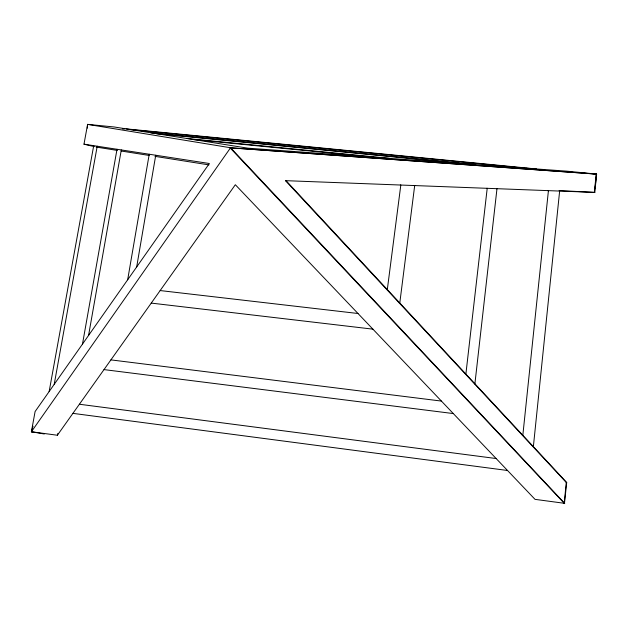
<?xml version="1.0" encoding="UTF-8"?>
<svg xmlns="http://www.w3.org/2000/svg" width="628" height="628" viewBox="0 0 628 628"><rect width="100%" height="100%" fill="white"/><g stroke="black" fill="none" stroke-linecap="round" stroke-linejoin="round"><path stroke-width="0.94" d="M87.284 128.151L87.606 124.375L114.053 126.958L247.832 148.161L566.417 171.13L596.6 174.082L594.826 192.404L594.386 192.419L596.168 174.105L596.6 174.082L595.014 188.102M94.294 146.622L83.979 144.181L87.606 124.375L230.562 147.753L564.682 503.334L564.234 503.295L566.252 482.445L285.465 180.66L285.999 180.629L566.707 482.485L564.446 503.625M532.905 446.602L533.368 446.634L559.689 190.543L559.234 190.559L559.634 191.061M136.684 266.939L155.736 155.242M127.672 279.774L149.228 154.237M88.564 335.446L121.298 149.935M82.488 344.089L117.012 149.268M49.149 391.542L93.698 145.68M54.212 384.336L97.214 146.222M596.294 175.188L596.6 174.082L230.021 147.792L564.234 503.295M83.979 144.181L209.352 163.508L35.097 411.552L31.4 431.758L57.368 435.243L57.894 433.391M33.017 426.216L31.4 431.758L32.523 432.213M230.562 147.753L31.4 431.758L44.321 433.987M57.368 435.243L235.335 184.726L535.025 499.354L564.682 503.334M400.319 185.032L400.821 185.009L387.311 289.579L386.809 289.579M414.19 185.558L414.692 185.535L399.785 302.994L399.282 302.994M486.739 188.322L487.21 188.298L465.882 374.068L465.403 374.053M496.513 188.698L496.984 188.675L474.901 383.771L474.423 383.747M547.977 190.653L548.425 190.637L522.826 435.298L522.363 435.267M285.465 180.66L594.826 192.404L559.234 190.559M230.021 147.792L596.168 174.105M566.252 482.445L566.707 482.485M126.032 128.858L536.524 168.979M122.405 128.85L124.36 129.046M128.261 129.423L524.121 168.084M526.091 168.328L529.019 168.61M532.913 168.995L535.841 169.277M539.742 169.662L541.689 169.85M150.877 132.791L475.435 164.575M156.655 133.709L461.399 163.563M186.571 138.45L389.682 158.389M193.542 139.557L373.205 157.196M160.156 290.56L357.999 313.498M151.246 303.096L372.906 329.151M110.905 359.883L441.421 401.08M104.005 369.602L453.314 413.569M79.395 404.244L496.144 458.534M72.919 413.365L507.526 470.482M96.17 147.07L117.373 150.422M121.235 151.026L149.181 155.446M154.967 156.356L208.943 164.889"/></g></svg>
